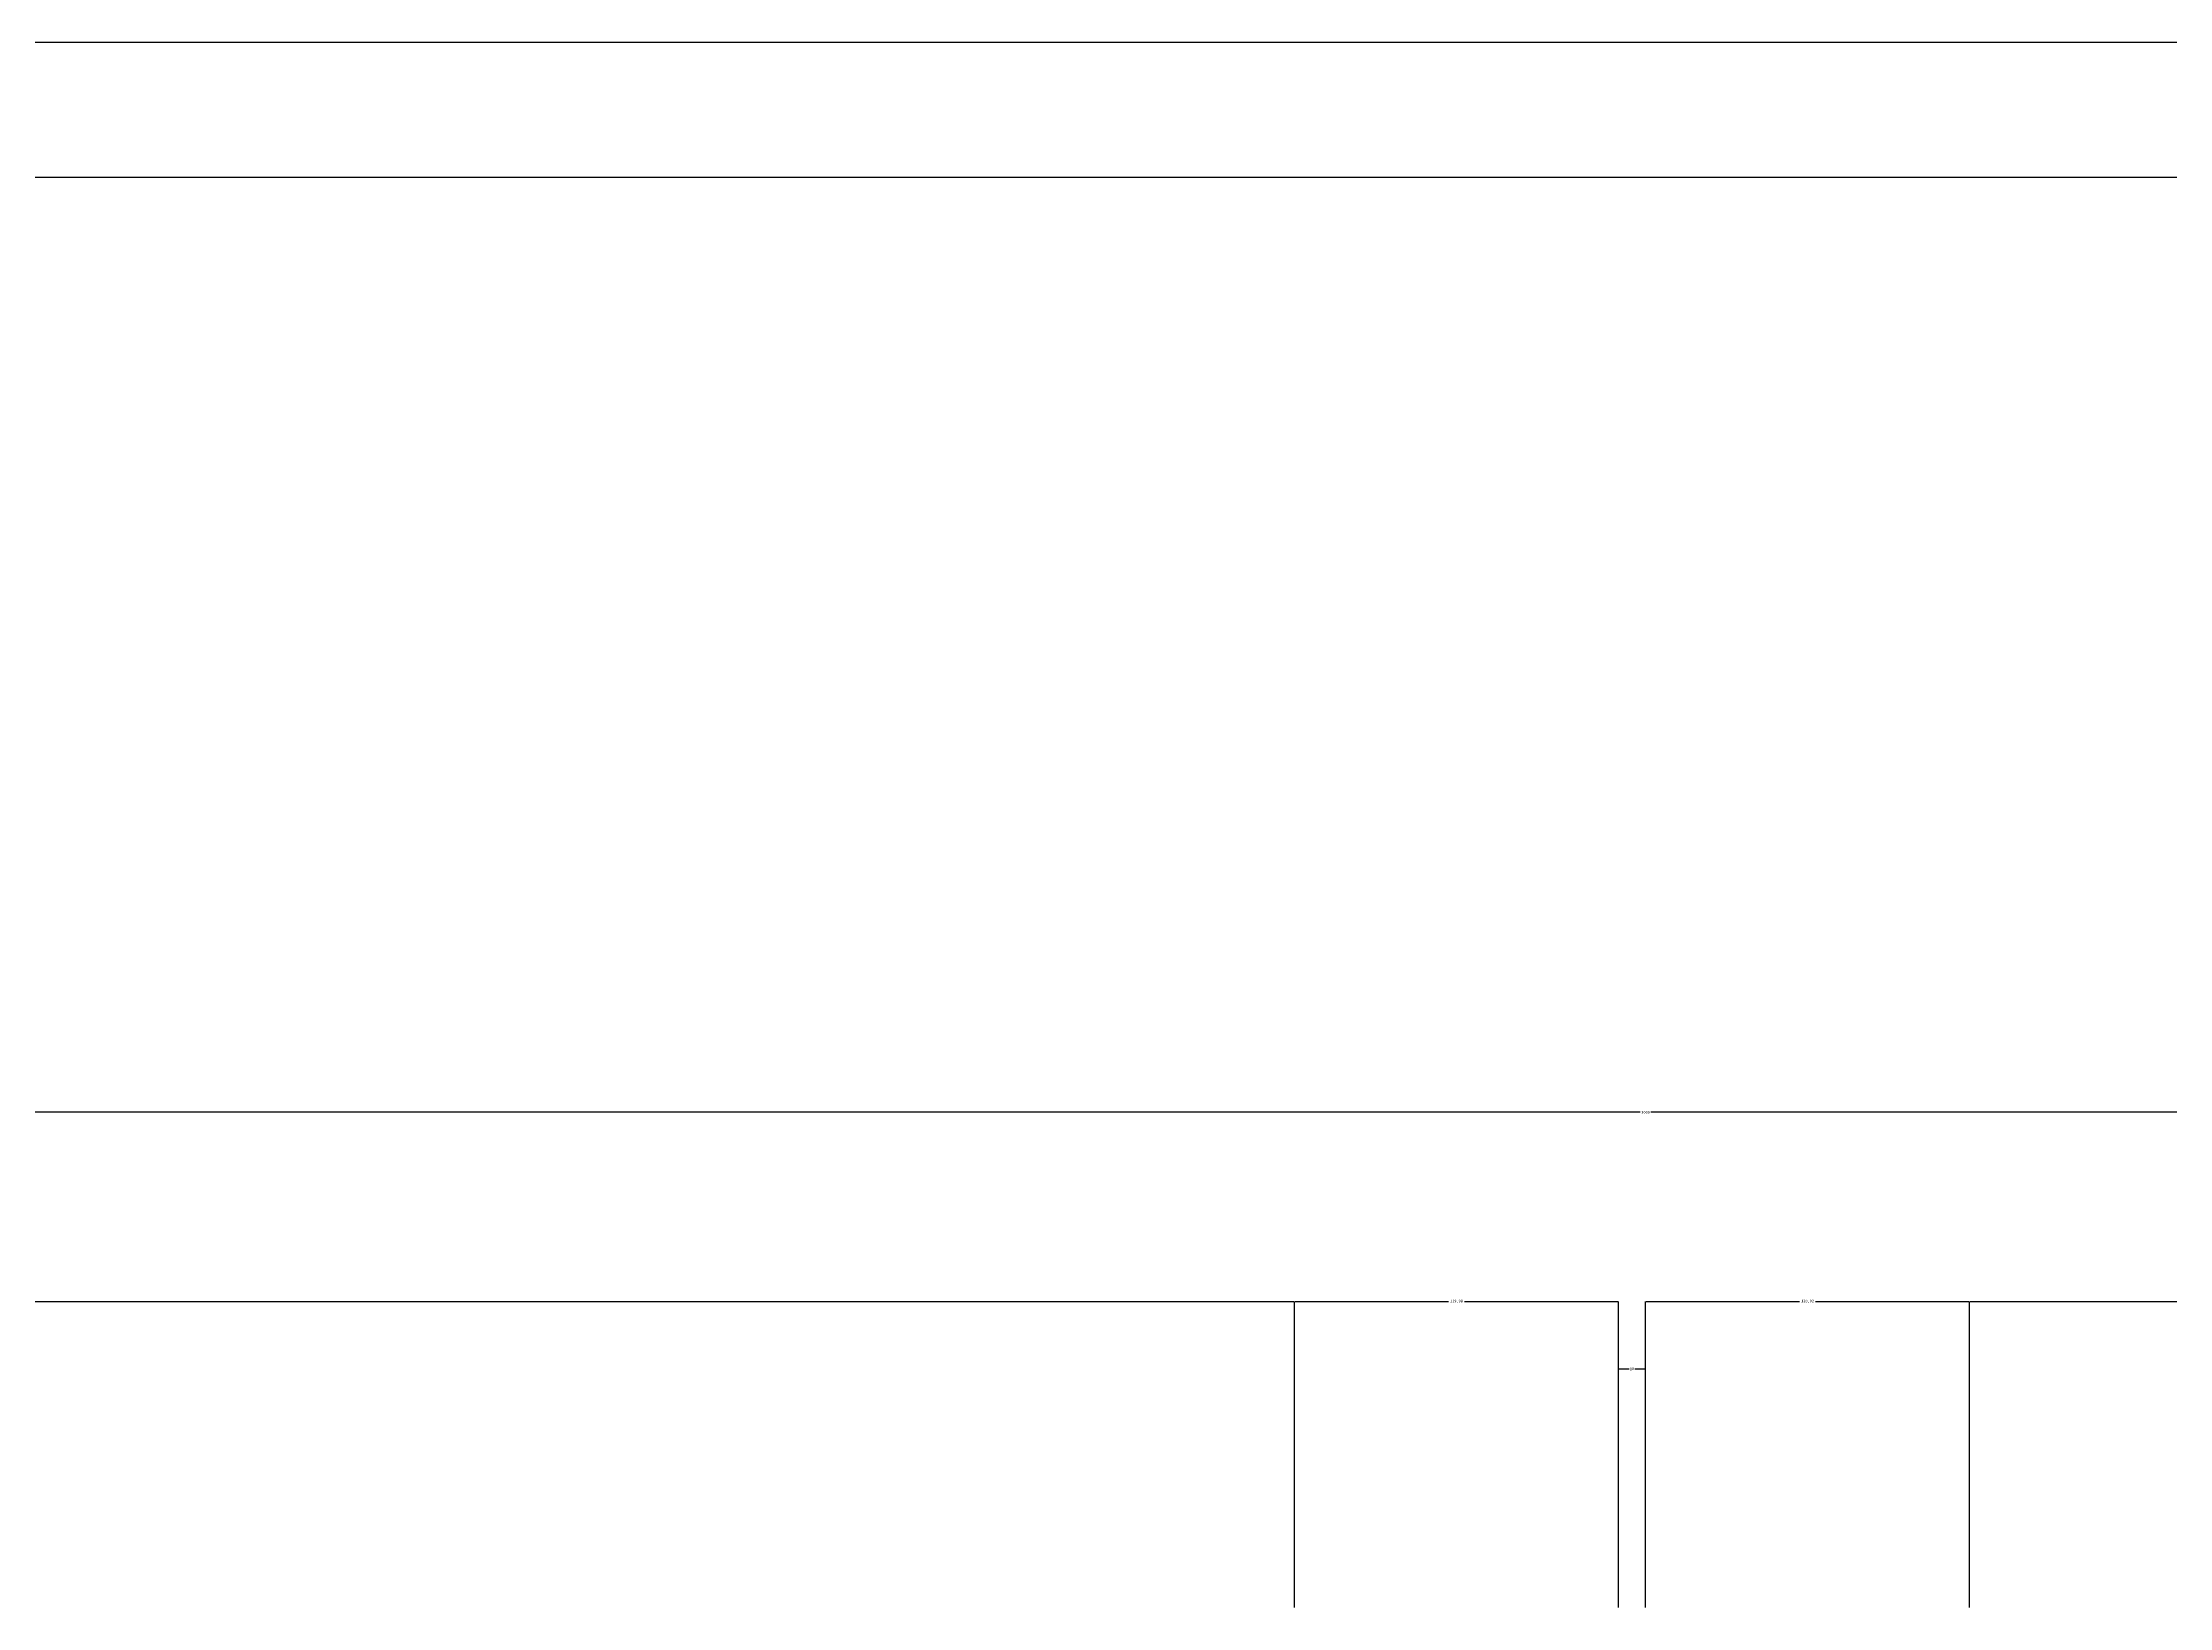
# Model space of a CAD drawing. Header units: metres. Extents: x 4231 to 8749, y -8456 to -5486.
# Drawn here: x 5463 to 6250, y -6066 to -5486 of the extents above; entities that cross this region are included whole.
import ezdxf

# ---------------------------------------------------------------- set-up
doc = ezdxf.new("R2010")
doc.units = ezdxf.units.M
doc.layers.add('图层1', color=8, linetype='Continuous')
doc.layers.add('图框', color=5, linetype='Continuous')
doc.dimstyles.get("Standard").update_dxf_attribs({"dimtxt": 2.5, "dimasz": 2.5, "dimexe": 1.25, "dimexo": 0.625, "dimtad": 1, "dimcen": 2.5, "dimazin": 3, "dimtfac": 1, "dimtmove": 0, "dimatfit": 3})

# ---------------------------------------------------------------- blocks, each defined once
blk = doc.blocks.new('_CLOSEDFILLED')
at = {"color": 0, "linetype": 'BYBLOCK'}
blk.add_solid([(-1, 0.2), (0, 0), (-1, -0.2)], dxfattribs=at)
blk = doc.blocks.new('*D43')
for p, q in [((6054.28, -5882.31), (4556.03, -5882.31)), ((4556.28, -6065.66), (4556.28, -5882.31)), ((7556.53, -5882.31), (6058.28, -5882.31)), ((7556.28, -6065.66), (7556.28, -5882.31))]:
    blk.add_line(p, q)
at = {"layer": 'Defpoints'}
for p in [(7556.28, -5882.31), (4556.28, -6065.66), (7556.28, -6065.66)]:
    blk.add_point(p, dxfattribs=at)
at = {"xscale": 0.25, "yscale": 0.25}
blk.add_blockref('_CLOSEDFILLED', (4556.28, -5882.31), dxfattribs=at)
at = {"xscale": 0.25, "yscale": 0.25, "rotation": 180}
blk.add_blockref('_CLOSEDFILLED', (7556.28, -5882.31), dxfattribs=at)
at = {"insert": (6056.28, -5882.31), "char_height": 1, "attachment_point": 5}
blk.add_mtext('3000', dxfattribs=at)
blk = doc.blocks.new('*D44')
for p, q in [((6176.28, -6065.66), (6176.28, -5952.31)), ((6176.53, -5952.31), (6797.79, -5952.31)), ((6804.79, -5952.31), (7426.05, -5952.31)), ((7426.3, -6065.66), (7426.3, -5952.31))]:
    blk.add_line(p, q)
at = {"layer": 'Defpoints'}
for p in [(6176.28, -5952.31), (6176.28, -6065.66), (7426.3, -6065.66)]:
    blk.add_point(p, dxfattribs=at)
at = {"xscale": 0.25, "yscale": 0.25, "rotation": 180}
blk.add_blockref('_CLOSEDFILLED', (6176.28, -5952.31), dxfattribs=at)
at = {"xscale": 0.25, "yscale": 0.25}
blk.add_blockref('_CLOSEDFILLED', (7426.3, -5952.31), dxfattribs=at)
at = {"insert": (6801.29, -5952.31), "char_height": 1, "attachment_point": 5}
blk.add_mtext('1250,02', dxfattribs=at)
blk = doc.blocks.new('*D49')
for p, q in [((4676.26, -6065.66), (4676.26, -5952.31)), ((4676.51, -5952.31), (5297.77, -5952.31)), ((5304.77, -5952.31), (5926.03, -5952.31)), ((5926.28, -6065.66), (5926.28, -5952.31))]:
    blk.add_line(p, q)
at = {"layer": 'Defpoints'}
for p in [(4676.26, -5952.31), (4676.26, -6065.66), (5926.28, -6065.66)]:
    blk.add_point(p, dxfattribs=at)
at = {"xscale": 0.25, "yscale": 0.25, "rotation": 180}
blk.add_blockref('_CLOSEDFILLED', (4676.26, -5952.31), dxfattribs=at)
at = {"xscale": 0.25, "yscale": 0.25}
blk.add_blockref('_CLOSEDFILLED', (5926.28, -5952.31), dxfattribs=at)
at = {"insert": (5301.27, -5952.31), "char_height": 1, "attachment_point": 5}
blk.add_mtext('1250,02', dxfattribs=at)
blk = doc.blocks.new('*D52')
for p, q in [((6056.26, -6065.66), (6056.26, -5952.31)), ((6056.51, -5952.31), (6113.27, -5952.31)), ((6119.27, -5952.31), (6176.03, -5952.31)), ((6176.28, -6065.66), (6176.28, -5952.31))]:
    blk.add_line(p, q)
at = {"layer": 'Defpoints'}
for p in [(6056.26, -5952.31), (6056.26, -6065.66), (6176.28, -6065.66)]:
    blk.add_point(p, dxfattribs=at)
at = {"xscale": 0.25, "yscale": 0.25, "rotation": 180}
blk.add_blockref('_CLOSEDFILLED', (6056.26, -5952.31), dxfattribs=at)
at = {"xscale": 0.25, "yscale": 0.25}
blk.add_blockref('_CLOSEDFILLED', (6176.28, -5952.31), dxfattribs=at)
at = {"insert": (6116.27, -5952.31), "char_height": 1, "attachment_point": 5}
blk.add_mtext('120,02', dxfattribs=at)
blk = doc.blocks.new('*D53')
for p, q in [((6046.26, -6065.66), (6046.26, -5977.31)), ((6046.51, -5977.31), (6050.26, -5977.31)), ((6052.26, -5977.31), (6056.01, -5977.31)), ((6056.26, -6065.66), (6056.26, -5977.31))]:
    blk.add_line(p, q)
at = {"layer": 'Defpoints'}
for p in [(6046.26, -5977.31), (6046.26, -6065.66), (6056.26, -6065.66)]:
    blk.add_point(p, dxfattribs=at)
at = {"xscale": 0.25, "yscale": 0.25, "rotation": 180}
blk.add_blockref('_CLOSEDFILLED', (6046.26, -5977.31), dxfattribs=at)
at = {"xscale": 0.25, "yscale": 0.25}
blk.add_blockref('_CLOSEDFILLED', (6056.26, -5977.31), dxfattribs=at)
at = {"insert": (6051.26, -5977.31), "char_height": 1, "attachment_point": 5}
blk.add_mtext('10', dxfattribs=at)
blk = doc.blocks.new('*D54')
for p, q in [((5926.28, -6065.66), (5926.28, -5952.31)), ((5926.53, -5952.31), (5983.27, -5952.31)), ((5989.27, -5952.31), (6046.01, -5952.31)), ((6046.26, -6065.66), (6046.26, -5952.31))]:
    blk.add_line(p, q)
at = {"layer": 'Defpoints'}
for p in [(5926.28, -5952.31), (5926.28, -6065.66), (6046.26, -6065.66)]:
    blk.add_point(p, dxfattribs=at)
at = {"xscale": 0.25, "yscale": 0.25, "rotation": 180}
blk.add_blockref('_CLOSEDFILLED', (5926.28, -5952.31), dxfattribs=at)
at = {"xscale": 0.25, "yscale": 0.25}
blk.add_blockref('_CLOSEDFILLED', (6046.26, -5952.31), dxfattribs=at)
at = {"insert": (5986.27, -5952.31), "char_height": 1, "attachment_point": 5}
blk.add_mtext('119,98', dxfattribs=at)

msp = doc.modelspace()

# ---------------------------------------------------------------- linework, layer by layer
at = {"layer": '图层1'}
msp.add_line((8748.67, -5486.21), (4230.81, -5486.21), dxfattribs=at)
at = {"layer": '图框'}
msp.add_line((8698.67, -5536.21), (4280.81, -5536.21), dxfattribs=at)

# ---------------------------------------------------------------- dimensions: what is measured, and where the dimension line sits
for base, p1, p2, picture, middle in [((7556.28, -5882.31), (7556.28, -6065.66), (4556.28, -6065.66), '*D43', (6056.28, -5882.31)), ((4676.26, -5952.31), (4676.26, -6065.66), (5926.28, -6065.66), '*D49', (5301.27, -5952.31)), ((5926.28, -5952.31), (5926.28, -6065.66), (6046.26, -6065.66), '*D54', (5986.27, -5952.31)), ((6056.26, -5952.31), (6056.26, -6065.66), (6176.28, -6065.66), '*D52', (6116.27, -5952.31)), ((6176.28, -5952.31), (6176.28, -6065.66), (7426.3, -6065.66), '*D44', (6801.29, -5952.31)), ((6046.26, -5977.31), (6046.26, -6065.66), (6056.26, -6065.66), '*D53', (6051.26, -5977.31))]:
    dim = msp.add_linear_dim(base=base, p1=p1, p2=p2, dimstyle='Standard')
    dim.commit()
    dim.dimension.update_dxf_attribs({"geometry": picture, "text_midpoint": middle})

doc.saveas('drawing.dxf')
